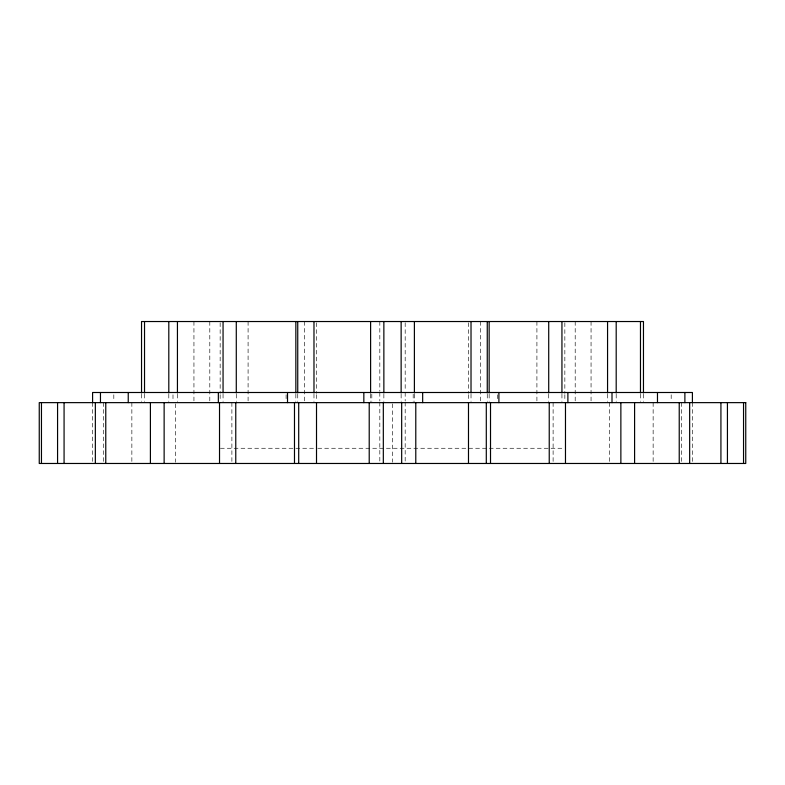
<?xml version="1.0" encoding="UTF-8"?>
<svg xmlns="http://www.w3.org/2000/svg" width="785" height="785" viewBox="0 0 785 785"><rect width="100%" height="100%" fill="white"/><g stroke="black" fill="none" stroke-linecap="round" stroke-linejoin="round"><path stroke-width="0.59" stroke-dasharray="3.92 2.94" d="M220.408 448.264L314.736 448.264M317.817 448.264L564.592 448.264M692.547 402.636L692.547 462.257M681.458 402.636L681.458 462.257M671.185 394.757L671.185 401.508M653.14 402.636L653.14 462.257M643.464 394.168L643.464 401.429M640.472 394.168L640.472 401.429M616.196 394.168L616.196 401.429M609.67 402.636L609.67 462.257M607.561 394.168L607.561 401.429M591.056 321.526L591.056 401.429M575.199 321.526L575.199 401.429M564.847 322.753L564.847 393.422M564.847 394.649L564.847 400.733M561.942 394.168L561.942 401.429M553.111 402.636L553.111 462.257M548.715 394.168L548.715 401.429M536.911 321.526L536.911 401.429M497.484 394.757L497.484 401.508M489.153 394.168L489.153 401.429M487.259 394.168L487.259 401.429M480.538 321.526L480.538 401.429M471.02 394.168L471.02 401.429M468.537 322.753L468.537 393.422M468.537 394.649L468.537 400.733M414.392 394.168L414.392 401.429M413.185 394.168L413.185 401.429M405.178 322.753L405.178 391.273M405.178 392.5L405.178 401.066M405.178 402.293L405.178 462.247M401.135 394.168L401.135 401.429M392.5 403.853L392.5 462.257M383.865 394.168L383.865 401.429M379.822 321.526L379.822 391.273M379.822 392.5L379.822 401.066M379.822 402.293L379.822 462.247M371.815 394.168L371.815 401.429M370.608 394.168L370.608 401.429M316.463 322.753L316.463 393.422M316.463 394.649L316.463 400.733M313.98 394.168L313.98 401.429M304.462 321.526L304.462 401.429M297.741 394.168L297.741 401.429M295.847 394.168L295.847 401.429M286.103 394.757L286.103 401.508M248.089 321.526L248.089 401.429M236.285 394.168L236.285 401.429M231.889 402.636L231.889 462.257M223.058 394.168L223.058 401.429M220.153 322.753L220.153 393.422M220.153 394.649L220.153 400.733M209.801 321.526L209.801 401.429M193.944 321.526L193.944 401.429M177.439 394.168L177.439 401.429M175.33 403.853L175.33 462.257M172.994 394.757L172.994 401.508M168.804 394.168L168.804 401.429M144.528 394.168L144.528 401.429M141.536 394.168L141.536 401.429M131.86 402.636L131.86 462.257M113.815 394.757L113.815 401.508M103.541 402.636L103.541 462.257M92.453 402.636L92.453 462.257"/><path stroke-width="1.18" d="M743.542 402.636L743.542 463.474M727.43 402.636L727.43 463.474M720.924 402.636L720.924 463.474M692.409 402.636L692.409 392.5L92.591 392.5L92.591 402.636M689.652 402.636L689.652 463.474M684.883 392.5L684.883 402.636M679.231 402.636L679.231 463.474M657.477 392.5L657.477 402.636M643.464 392.951L643.464 321.526L141.536 321.526L141.536 392.951M640.472 321.526L640.472 392.951M634.594 402.636L634.594 463.474M620.866 402.636L620.866 463.474M616.196 321.526L616.196 392.951M612.006 392.5L612.006 402.636M607.561 321.526L607.561 392.951M567.889 392.5L567.889 402.636M565.475 402.636L565.475 463.474M561.942 321.526L561.942 392.951M549.235 402.636L549.235 463.474M548.715 321.526L548.715 392.951M498.897 392.5L498.897 402.636M490.517 402.636L490.517 463.474M489.153 321.526L489.153 392.951M487.259 321.526L487.259 392.951M486.298 402.636L486.298 463.474M471.02 321.526L471.02 392.951M468.488 402.636L468.488 463.474M422.664 392.5L422.664 402.636M415.785 402.636L415.785 463.474M414.392 321.526L414.392 392.951M401.675 402.636L401.675 463.474M401.135 321.526L401.135 392.951M383.865 321.526L383.865 392.951M383.325 402.636L383.325 463.474M370.608 321.526L370.608 392.951M369.215 402.636L369.215 463.474M363.838 392.5L363.838 402.636M316.512 402.636L316.512 463.474M313.98 321.526L313.98 392.951M298.702 402.636L298.702 463.474M297.741 321.526L297.741 392.951M295.847 321.526L295.847 392.951M294.483 402.636L294.483 463.474M287.516 392.5L287.516 402.636M236.285 321.526L236.285 392.951M235.765 402.636L235.765 463.474M223.058 321.526L223.058 392.951M219.525 402.636L219.525 463.474M218.348 392.5L218.348 402.636M177.439 321.526L177.439 392.951M168.804 321.526L168.804 392.951M164.134 402.636L164.134 463.474M150.406 402.636L150.406 463.474M144.528 321.526L144.528 392.951M128.24 392.5L128.24 402.636M105.769 402.636L105.769 463.474M100.46 392.5L100.46 402.636M95.348 402.636L95.348 463.474M64.076 402.636L64.076 463.474M57.57 402.636L57.57 463.474M41.458 402.636L41.458 463.474M745.75 402.636L39.25 402.636L39.25 463.474L745.75 463.474L745.75 402.636"/></g></svg>
